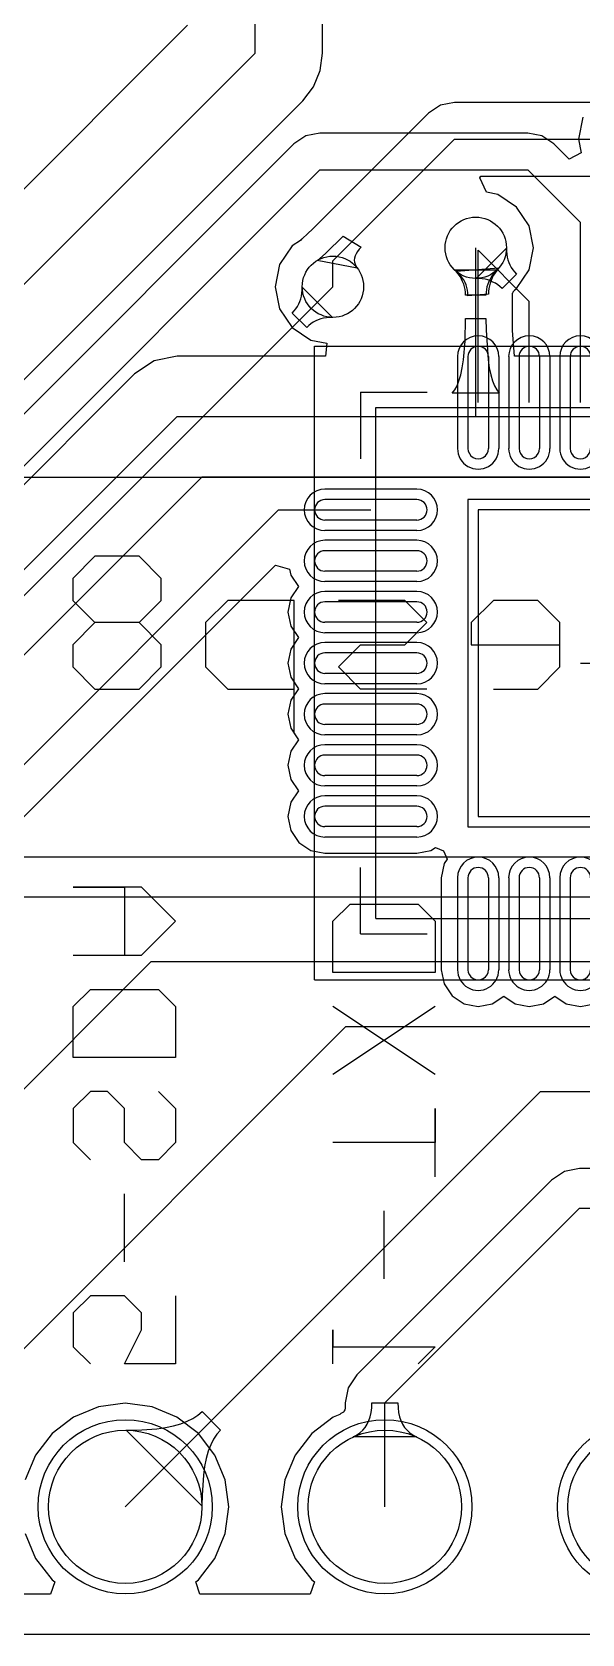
# Model space of a CAD drawing. Header units: millimetres. Extents: x 45 to 153, y 65 to 102.
# Drawn here: x 69.95 to 75.33, y 69.24 to 84.92 of the extents above; entities that cross this region are included whole.
import ezdxf

# ---------------------------------------------------------------- set-up
doc = ezdxf.new("R2010")
doc.units = ezdxf.units.MM
for name, color, linetype in [('BottomLayer', 5, 'Continuous'), ('BottomOverlay', 54, 'Continuous'), ('BottomSolder', 6, 'Continuous'), ('KeepOutLayer', 6, 'Continuous'), ('Mechanical13', 56, 'Continuous'), ('Mechanical15', 56, 'Continuous'), ('MultiLayer', 9, 'Continuous'), ('TopLayer', 1, 'Continuous'), ('TopOverlay', 2, 'Continuous'), ('TopPaste', 8, 'Continuous'), ('TopSolder', 216, 'Continuous')]:
    doc.layers.add(name, color=color, linetype=linetype)

# ---------------------------------------------------------------- blocks, each defined once
blk = doc.blocks.new('__2102_6')
at = {"layer": 'Mechanical13'}
for p, q in [((-2.5, -2.475), (-2.5, 2.525)), ((-2.5, 2.525), (2.5, 2.525)), ((2.5, -2.475), (2.5, 2.525)), ((2.5, -2.475), (-2.5, -2.475))]:
    blk.add_line(p, q, dxfattribs=at)
blk.add_circle((-1.6, 1.625), 0.5, dxfattribs=at)
at = {"layer": 'Mechanical15'}
for p, q in [((-3.1, -3.075), (-3.1, 3.125)), ((3.1, 3.125), (-3.1, 3.125)), ((3.1, -3.075), (3.1, 3.125)), ((0, -0.475), (0, 0.525)), ((0.5, 0.025), (-0.5, 0.025)), ((3.1, -3.075), (-3.1, -3.075))]:
    blk.add_line(p, q, dxfattribs=at)
at = {"layer": 'TopLayer'}
for p, q in [((-1.6, 3.025), (-1.6, 2.125)), ((-1.4, 3.025), (-1.4, 2.125)), ((-1.1, 3.025), (-1.1, 2.125)), ((-0.9, 3.025), (-0.9, 2.125)), ((-0.6, 3.025), (-0.6, 2.125)), ((-0.4, 3.025), (-0.4, 2.125)), ((-0.1, 3.025), (-0.1, 2.125)), ((0.1, 3.025), (0.1, 2.125)), ((0.4, 3.025), (0.4, 2.125)), ((0.6, 3.025), (0.6, 2.125)), ((0.9, 3.025), (0.9, 2.125)), ((1.1, 3.025), (1.1, 2.125)), ((1.4, 3.025), (1.4, 2.125)), ((1.6, 3.025), (1.6, 2.125)), ((-3, 1.625), (-2.1, 1.625)), ((2.1, 1.625), (3, 1.625)), ((-3, 1.425), (-2.1, 1.425)), ((-1.5, 1.525), (-1.5, -1.475)), ((1.5, 1.525), (-1.5, 1.525)), ((1.5, -1.475), (1.5, 1.525)), ((2.1, 1.425), (3, 1.425)), ((-3, 1.125), (-2.1, 1.125)), ((2.1, 1.125), (3, 1.125)), ((-3, 0.925), (-2.1, 0.925)), ((2.1, 0.925), (3, 0.925)), ((-3, 0.625), (-2.1, 0.625)), ((2.1, 0.625), (3, 0.625)), ((-3, 0.425), (-2.1, 0.425)), ((2.1, 0.425), (3, 0.425)), ((-3, 0.125), (-2.1, 0.125)), ((2.1, 0.125), (3, 0.125)), ((-3, -0.075), (-2.1, -0.075)), ((2.1, -0.075), (3, -0.075)), ((-3, -0.375), (-2.1, -0.375)), ((2.1, -0.375), (3, -0.375)), ((-3, -0.575), (-2.1, -0.575)), ((2.1, -0.575), (3, -0.575)), ((-3, -0.875), (-2.1, -0.875)), ((2.1, -0.875), (3, -0.875)), ((-3, -1.075), (-2.1, -1.075)), ((2.1, -1.075), (3, -1.075)), ((-3, -1.375), (-2.1, -1.375)), ((2.1, -1.375), (3, -1.375)), ((-1.5, -1.475), (1.5, -1.475)), ((-3, -1.575), (-2.1, -1.575)), ((2.1, -1.575), (3, -1.575)), ((-1.6, -2.075), (-1.6, -2.975)), ((-1.4, -2.075), (-1.4, -2.975)), ((-1.1, -2.075), (-1.1, -2.975)), ((-0.9, -2.075), (-0.9, -2.975)), ((-0.6, -2.075), (-0.6, -2.975)), ((-0.4, -2.075), (-0.4, -2.975)), ((-0.1, -2.075), (-0.1, -2.975)), ((0.1, -2.075), (0.1, -2.975)), ((0.4, -2.075), (0.4, -2.975)), ((0.6, -2.075), (0.6, -2.975)), ((0.9, -2.075), (0.9, -2.975)), ((1.1, -2.075), (1.1, -2.975)), ((1.4, -2.075), (1.4, -2.975)), ((1.6, -2.075), (1.6, -2.975))]:
    blk.add_line(p, q, dxfattribs=at)
for centre, start, end in [((-1.5, 3.025), 0, 180), ((-1, 3.025), 0, 180), ((-0.5, 3.025), 0, 180), ((0, 3.025), 0, 180), ((0.5, 3.025), 0, 180), ((1, 3.025), 0, 180), ((1.5, 3.025), 0, 180), ((-1.5, 2.125), 180, 0), ((-1, 2.125), 180, 0), ((-0.5, 2.125), 180, 0), ((0, 2.125), 180, 0), ((0.5, 2.125), 180, 0), ((1, 2.125), 180, 0), ((1.5, 2.125), 180, 0), ((-3, 1.525), 90, 270), ((-2.1, 1.525), 270, 90), ((2.1, 1.525), 90, 270), ((3, 1.525), 270, 90), ((-3, 1.025), 90, 270), ((-2.1, 1.025), 270, 90), ((2.1, 1.025), 90, 270), ((3, 1.025), 270, 90), ((-3, 0.525), 90, 270), ((-2.1, 0.525), 270, 90), ((2.1, 0.525), 90, 270), ((3, 0.525), 270, 90), ((-3, 0.025), 90, 270), ((-2.1, 0.025), 270, 90), ((2.1, 0.025), 90, 270), ((3, 0.025), 270, 90), ((-3, -0.475), 90, 270), ((-2.1, -0.475), 270, 90), ((2.1, -0.475), 90, 270), ((3, -0.475), 270, 90), ((-3, -0.975), 90, 270), ((-2.1, -0.975), 270, 90), ((2.1, -0.975), 90, 270), ((3, -0.975), 270, 90), ((-3, -1.475), 90, 270), ((-2.1, -1.475), 270, 90), ((2.1, -1.475), 90, 270), ((3, -1.475), 270, 90), ((-1.5, -2.075), 0, 180), ((-1, -2.075), 0, 180), ((-0.5, -2.075), 0, 180), ((0, -2.075), 0, 180), ((0.5, -2.075), 0, 180), ((1, -2.075), 0, 180), ((1.5, -2.075), 0, 180), ((-1.5, -2.975), 180, 0), ((-1, -2.975), 180, 0), ((-0.5, -2.975), 180, 0), ((0, -2.975), 180, 0), ((0.5, -2.975), 180, 0), ((1, -2.975), 180, 0), ((1.5, -2.975), 180, 0)]:
    blk.add_arc(centre, 0.1, start, end, dxfattribs=at)
at = {"layer": 'TopOverlay'}
for p, q in [((-2.65, 2.025), (-2.65, 2.675)), ((-2, 2.675), (-2.65, 2.675)), ((2, 2.675), (2.65, 2.675)), ((2.65, 2.025), (2.65, 2.675)), ((-2.65, -2.625), (-2.65, -1.975)), ((2.65, -2.625), (2.65, -1.975)), ((-2.65, -2.625), (-2, -2.625)), ((2.65, -2.625), (2, -2.625))]:
    blk.add_line(p, q, dxfattribs=at)
blk.add_circle((-3.3, 2.525), 0.125, dxfattribs=at)
at = {"layer": 'TopPaste'}
for p, q in [((-1.6, 3.025), (-1.6, 2.125)), ((-1.4, 3.025), (-1.4, 2.125)), ((-1.1, 3.025), (-1.1, 2.125)), ((-0.9, 3.025), (-0.9, 2.125)), ((-0.6, 3.025), (-0.6, 2.125)), ((-0.4, 3.025), (-0.4, 2.125)), ((-0.1, 3.025), (-0.1, 2.125)), ((0.1, 3.025), (0.1, 2.125)), ((0.4, 3.025), (0.4, 2.125)), ((0.6, 3.025), (0.6, 2.125)), ((0.9, 3.025), (0.9, 2.125)), ((1.1, 3.025), (1.1, 2.125)), ((1.4, 3.025), (1.4, 2.125)), ((1.6, 3.025), (1.6, 2.125)), ((-3, 1.625), (-2.1, 1.625)), ((2.1, 1.625), (3, 1.625)), ((-3, 1.425), (-2.1, 1.425)), ((-1.5, 1.525), (-1.5, -1.475)), ((1.5, 1.525), (-1.5, 1.525)), ((1.5, -1.475), (1.5, 1.525)), ((2.1, 1.425), (3, 1.425)), ((-3, 1.125), (-2.1, 1.125)), ((2.1, 1.125), (3, 1.125)), ((-3, 0.925), (-2.1, 0.925)), ((2.1, 0.925), (3, 0.925)), ((-3, 0.625), (-2.1, 0.625)), ((2.1, 0.625), (3, 0.625)), ((-3, 0.425), (-2.1, 0.425)), ((2.1, 0.425), (3, 0.425)), ((-3, 0.125), (-2.1, 0.125)), ((2.1, 0.125), (3, 0.125)), ((-3, -0.075), (-2.1, -0.075)), ((2.1, -0.075), (3, -0.075)), ((-3, -0.375), (-2.1, -0.375)), ((2.1, -0.375), (3, -0.375)), ((-3, -0.575), (-2.1, -0.575)), ((2.1, -0.575), (3, -0.575)), ((-3, -0.875), (-2.1, -0.875)), ((2.1, -0.875), (3, -0.875)), ((-3, -1.075), (-2.1, -1.075)), ((2.1, -1.075), (3, -1.075)), ((-3, -1.375), (-2.1, -1.375)), ((2.1, -1.375), (3, -1.375)), ((-1.5, -1.475), (1.5, -1.475)), ((-3, -1.575), (-2.1, -1.575)), ((2.1, -1.575), (3, -1.575)), ((-1.6, -2.075), (-1.6, -2.975)), ((-1.4, -2.075), (-1.4, -2.975)), ((-1.1, -2.075), (-1.1, -2.975)), ((-0.9, -2.075), (-0.9, -2.975)), ((-0.6, -2.075), (-0.6, -2.975)), ((-0.4, -2.075), (-0.4, -2.975)), ((-0.1, -2.075), (-0.1, -2.975)), ((0.1, -2.075), (0.1, -2.975)), ((0.4, -2.075), (0.4, -2.975)), ((0.6, -2.075), (0.6, -2.975)), ((0.9, -2.075), (0.9, -2.975)), ((1.1, -2.075), (1.1, -2.975)), ((1.4, -2.075), (1.4, -2.975)), ((1.6, -2.075), (1.6, -2.975))]:
    blk.add_line(p, q, dxfattribs=at)
for centre, start, end in [((-1.5, 3.025), 0, 180), ((-1, 3.025), 0, 180), ((-0.5, 3.025), 0, 180), ((0, 3.025), 0, 180), ((0.5, 3.025), 0, 180), ((1, 3.025), 0, 180), ((1.5, 3.025), 0, 180), ((-1.5, 2.125), 180, 0), ((-1, 2.125), 180, 0), ((-0.5, 2.125), 180, 0), ((0, 2.125), 180, 0), ((0.5, 2.125), 180, 0), ((1, 2.125), 180, 0), ((1.5, 2.125), 180, 0), ((-3, 1.525), 90, 270), ((-2.1, 1.525), 270, 90), ((2.1, 1.525), 90, 270), ((3, 1.525), 270, 90), ((-3, 1.025), 90, 270), ((-2.1, 1.025), 270, 90), ((2.1, 1.025), 90, 270), ((3, 1.025), 270, 90), ((-3, 0.525), 90, 270), ((-2.1, 0.525), 270, 90), ((2.1, 0.525), 90, 270), ((3, 0.525), 270, 90), ((-3, 0.025), 90, 270), ((-2.1, 0.025), 270, 90), ((2.1, 0.025), 90, 270), ((3, 0.025), 270, 90), ((-3, -0.475), 90, 270), ((-2.1, -0.475), 270, 90), ((2.1, -0.475), 90, 270), ((3, -0.475), 270, 90), ((-3, -0.975), 90, 270), ((-2.1, -0.975), 270, 90), ((2.1, -0.975), 90, 270), ((3, -0.975), 270, 90), ((-3, -1.475), 90, 270), ((-2.1, -1.475), 270, 90), ((2.1, -1.475), 90, 270), ((3, -1.475), 270, 90), ((-1.5, -2.075), 0, 180), ((-1, -2.075), 0, 180), ((-0.5, -2.075), 0, 180), ((0, -2.075), 0, 180), ((0.5, -2.075), 0, 180), ((1, -2.075), 0, 180), ((1.5, -2.075), 0, 180), ((-1.5, -2.975), 180, 0), ((-1, -2.975), 180, 0), ((-0.5, -2.975), 180, 0), ((0, -2.975), 180, 0), ((0.5, -2.975), 180, 0), ((1, -2.975), 180, 0), ((1.5, -2.975), 180, 0)]:
    blk.add_arc(centre, 0.1, start, end, dxfattribs=at)
at = {"layer": 'TopSolder'}
for p, q in [((-1.702, 3.025), (-1.702, 2.125)), ((-1.298, 3.025), (-1.298, 2.125)), ((-1.202, 3.025), (-1.202, 2.125)), ((-0.798, 3.025), (-0.798, 2.125)), ((-0.702, 3.025), (-0.702, 2.125)), ((-0.298, 3.025), (-0.298, 2.125)), ((-0.202, 3.025), (-0.202, 2.125)), ((0.202, 3.025), (0.202, 2.125)), ((0.298, 3.025), (0.298, 2.125)), ((0.702, 3.025), (0.702, 2.125)), ((0.798, 3.025), (0.798, 2.125)), ((1.202, 3.025), (1.202, 2.125)), ((1.298, 3.025), (1.298, 2.125)), ((1.702, 3.025), (1.702, 2.125)), ((-3, 1.727), (-2.1, 1.727)), ((2.1, 1.727), (3, 1.727)), ((-1.602, 1.627), (-1.602, -1.576)), ((1.602, 1.627), (-1.602, 1.627)), ((1.602, -1.576), (1.602, 1.627)), ((-3, 1.324), (-2.1, 1.324)), ((2.1, 1.324), (3, 1.324)), ((-3, 1.227), (-2.1, 1.227)), ((2.1, 1.227), (3, 1.227)), ((-3, 0.824), (-2.1, 0.824)), ((2.1, 0.824), (3, 0.824)), ((-3, 0.727), (-2.1, 0.727)), ((2.1, 0.727), (3, 0.727)), ((-3, 0.324), (-2.1, 0.324)), ((2.1, 0.324), (3, 0.324)), ((-3, 0.227), (-2.1, 0.227)), ((2.1, 0.227), (3, 0.227)), ((-3, -0.176), (-2.1, -0.176)), ((-3, -0.273), (-2.1, -0.273)), ((2.1, -0.176), (3, -0.176)), ((2.1, -0.273), (3, -0.273)), ((-3, -0.676), (-2.1, -0.676)), ((-3, -0.773), (-2.1, -0.773)), ((2.1, -0.676), (3, -0.676)), ((2.1, -0.773), (3, -0.773)), ((-3, -1.176), (-2.1, -1.176)), ((2.1, -1.176), (3, -1.176)), ((-3, -1.273), (-2.1, -1.273)), ((2.1, -1.273), (3, -1.273)), ((-3, -1.676), (-2.1, -1.676)), ((-1.602, -1.576), (1.602, -1.576)), ((2.1, -1.676), (3, -1.676)), ((-1.702, -2.075), (-1.702, -2.975)), ((-1.298, -2.075), (-1.298, -2.975)), ((-1.202, -2.075), (-1.202, -2.975)), ((-0.798, -2.075), (-0.798, -2.975)), ((-0.702, -2.075), (-0.702, -2.975)), ((-0.298, -2.075), (-0.298, -2.975)), ((-0.202, -2.075), (-0.202, -2.975)), ((0.202, -2.075), (0.202, -2.975)), ((0.298, -2.075), (0.298, -2.975)), ((0.702, -2.075), (0.702, -2.975)), ((0.798, -2.075), (0.798, -2.975)), ((1.202, -2.075), (1.202, -2.975)), ((1.298, -2.075), (1.298, -2.975)), ((1.702, -2.075), (1.702, -2.975))]:
    blk.add_line(p, q, dxfattribs=at)
for centre, start, end in [((-1.5, 3.025), 0, 180), ((-1, 3.025), 0, 180), ((-0.5, 3.025), 0, 180), ((0, 3.025), 0, 180), ((0.5, 3.025), 0, 180), ((1, 3.025), 0, 180), ((1.5, 3.025), 0, 180), ((-1.5, 2.125), 180, 0), ((-1, 2.125), 180, 0), ((-0.5, 2.125), 180, 0), ((0, 2.125), 180, 0), ((0.5, 2.125), 180, 0), ((1, 2.125), 180, 0), ((1.5, 2.125), 180, 0), ((-3, 1.525), 90, 270), ((-2.1, 1.525), 270, 90), ((2.1, 1.525), 90, 270), ((3, 1.525), 270, 90), ((-3, 1.025), 90, 270), ((-2.1, 1.025), 270, 90), ((2.1, 1.025), 90, 270), ((3, 1.025), 270, 90), ((-3, 0.525), 90, 270), ((-2.1, 0.525), 270, 90), ((2.1, 0.525), 90, 270), ((3, 0.525), 270, 90), ((-3, 0.025), 90, 270), ((-2.1, 0.025), 270, 90), ((2.1, 0.025), 90, 270), ((3, 0.025), 270, 90), ((-3, -0.475), 90, 270), ((-2.1, -0.475), 270, 90), ((2.1, -0.475), 90, 270), ((3, -0.475), 270, 90), ((-3, -0.975), 90, 270), ((-2.1, -0.975), 270, 90), ((2.1, -0.975), 90, 270), ((3, -0.975), 270, 90), ((-3, -1.475), 90, 270), ((-2.1, -1.475), 270, 90), ((2.1, -1.475), 90, 270), ((3, -1.475), 270, 90), ((-1.5, -2.075), 0, 180), ((-1, -2.075), 0, 180), ((-0.5, -2.075), 0, 180), ((0, -2.075), 0, 180), ((0.5, -2.075), 0, 180), ((1, -2.075), 0, 180), ((1.5, -2.075), 0, 180), ((-1.5, -2.975), 180, 0), ((-1, -2.975), 180, 0), ((-0.5, -2.975), 180, 0), ((0, -2.975), 180, 0), ((0.5, -2.975), 180, 0), ((1, -2.975), 180, 0), ((1.5, -2.975), 180, 0)]:
    blk.add_arc(centre, 0.202, start, end, dxfattribs=at)
blk = doc.blocks.new('HDR1X10_35')
at = {"layer": 'BottomLayer'}
for centre in [(2.54, 0), (5.08, 0), (7.62, 0)]:
    blk.add_circle(centre, 0.75, dxfattribs=at)
at = {"layer": 'BottomSolder'}
for centre in [(2.54, 0), (5.08, 0), (7.62, 0)]:
    blk.add_circle(centre, 0.852, dxfattribs=at)
at = {"layer": 'MultiLayer'}
for centre in [(2.54, 0), (5.08, 0), (7.62, 0)]:
    blk.add_circle(centre, 0.75, dxfattribs=at)
at = {"layer": 'TopLayer'}
for centre in [(2.54, 0), (5.08, 0), (7.62, 0)]:
    blk.add_circle(centre, 0.75, dxfattribs=at)
at = {"layer": 'TopSolder'}
for centre in [(2.54, 0), (5.08, 0), (7.62, 0)]:
    blk.add_circle(centre, 0.852, dxfattribs=at)
blk = doc.blocks.new('18650_SMT_B_66')
at = {"layer": 'BottomOverlay'}
blk.add_line((69.985, 9.42), (-7.015, 9.42), dxfattribs=at)

msp = doc.modelspace()

# ---------------------------------------------------------------- linework, layer by layer
at = {"layer": 'BottomLayer'}
for p, q in [((72.136, 84.709), (72.136, 90.043)), ((72.796, 84.709), (72.796, 90.043)), ((71.476, 84.982), (65.132, 78.638)), ((65.405, 77.978), (72.136, 84.709)), ((72.773, 84.538), (72.796, 84.709)), ((72.707, 84.379), (72.773, 84.538)), ((72.602, 84.243), (72.707, 84.379)), ((65.871, 77.512), (72.602, 84.243)), ((73.949, 84.199), (73.832, 84.121)), ((74.087, 84.227), (73.949, 84.199)), ((75.419, 84.227), (74.087, 84.227)), ((74.087, 84.227), (74.087, 84.227)), ((73.832, 84.121), (72.701, 82.99)), ((72.898, 82.677), (74.087, 83.866)), ((74.087, 83.866), (75.865, 83.866)), ((74.336, 83.49), (74.345, 83.505)), ((74.399, 83.348), (74.336, 83.49)), ((74.345, 83.505), (75.419, 83.505)), ((74.511, 83.326), (74.399, 83.348)), ((74.694, 83.203), (74.511, 83.326)), ((74.817, 83.02), (74.694, 83.203)), ((72.65, 82.941), (72.6, 82.896)), ((72.701, 82.99), (72.65, 82.941)), ((74.86, 82.804), (74.817, 83.02)), ((72.499, 82.822), (72.376, 82.639)), ((72.581, 82.877), (72.499, 82.822)), ((72.588, 82.885), (72.581, 82.877)), ((72.592, 82.89), (72.588, 82.885)), ((72.595, 82.892), (72.592, 82.89)), ((72.596, 82.893), (72.595, 82.892)), ((72.599, 82.895), (72.596, 82.893)), ((72.6, 82.896), (72.599, 82.895)), ((72.827, 82.752), (72.997, 82.918)), ((72.997, 82.918), (73.174, 82.811)), ((73.137, 82.768), (73.124, 82.746)), ((73.153, 82.789), (73.137, 82.768)), ((73.174, 82.811), (73.153, 82.789)), ((74.295, 81.153), (74.295, 82.804)), ((74.817, 82.588), (74.86, 82.804)), ((72.376, 82.639), (72.333, 82.423)), ((72.743, 82.68), (72.753, 82.687)), ((73.136, 82.605), (72.743, 82.68)), ((72.753, 82.687), (72.766, 82.697)), ((72.766, 82.697), (72.827, 82.752)), ((72.898, 82.423), (72.898, 82.677)), ((73.109, 82.704), (73.107, 82.684)), ((73.107, 82.684), (73.109, 82.664)), ((73.115, 82.725), (73.109, 82.704)), ((73.109, 82.664), (73.115, 82.644)), ((73.124, 82.746), (73.115, 82.725)), ((73.115, 82.644), (73.124, 82.624)), ((73.124, 82.624), (73.136, 82.605)), ((74.106, 82.568), (74.085, 82.59)), ((74.085, 82.59), (74.505, 82.59)), ((74.125, 82.545), (74.106, 82.568)), ((74.141, 82.522), (74.125, 82.545)), ((74.155, 82.498), (74.141, 82.522)), ((74.167, 82.474), (74.155, 82.498)), ((74.177, 82.449), (74.167, 82.474)), ((74.423, 82.474), (74.413, 82.449)), ((74.435, 82.498), (74.423, 82.474)), ((74.449, 82.522), (74.435, 82.498)), ((74.465, 82.545), (74.449, 82.522)), ((74.484, 82.568), (74.465, 82.545)), ((74.505, 82.59), (74.484, 82.568)), ((74.694, 82.405), (74.817, 82.588)), ((72.333, 82.423), (72.376, 82.207)), ((74.185, 82.423), (74.177, 82.449)), ((74.191, 82.396), (74.185, 82.423)), ((74.194, 82.369), (74.191, 82.396)), ((74.195, 82.341), (74.194, 82.369)), ((74.395, 82.341), (74.195, 82.341)), ((74.396, 82.369), (74.395, 82.341)), ((74.399, 82.396), (74.396, 82.369)), ((74.405, 82.423), (74.399, 82.396)), ((74.413, 82.449), (74.405, 82.423)), ((74.656, 82.359), (74.658, 82.364)), ((74.656, 82.358), (74.656, 82.359)), ((74.656, 81.996), (74.656, 82.358)), ((74.658, 82.364), (74.66, 82.369)), ((74.66, 82.369), (74.662, 82.374)), ((74.662, 82.374), (74.666, 82.38)), ((74.666, 82.38), (74.671, 82.387)), ((74.671, 82.387), (74.674, 82.391)), ((74.674, 82.391), (74.694, 82.405)), ((72.376, 82.207), (72.499, 82.024)), ((72.499, 82.024), (72.682, 81.901)), ((74.19, 81.891), (74.195, 82.112)), ((74.19, 81.891), (74.195, 82.112)), ((74.195, 82.112), (74.395, 82.112)), ((74.195, 82.112), (74.395, 82.112)), ((74.395, 82.112), (74.396, 81.997)), ((74.395, 82.112), (74.396, 81.997)), ((74.396, 81.997), (74.416, 81.708)), ((74.396, 81.997), (74.416, 81.708)), ((74.673, 81.743), (74.656, 81.996)), ((72.682, 81.901), (72.837, 81.87)), ((72.837, 81.87), (72.824, 81.743)), ((74.174, 81.708), (74.19, 81.891)), ((74.174, 81.708), (74.19, 81.891)), ((71.148, 81.698), (70.957, 81.57)), ((71.374, 81.743), (71.148, 81.698)), ((72.824, 81.743), (71.374, 81.743)), ((74.163, 81.63), (74.174, 81.708)), ((74.163, 81.63), (74.174, 81.708)), ((74.416, 81.708), (74.427, 81.63)), ((74.416, 81.708), (74.427, 81.63)), ((75.574, 81.743), (74.673, 81.743)), ((70.957, 81.57), (61, 71.614)), ((74.131, 81.503), (74.148, 81.562)), ((74.131, 81.503), (74.148, 81.562)), ((74.148, 81.562), (74.163, 81.63)), ((74.148, 81.562), (74.163, 81.63)), ((74.427, 81.63), (74.442, 81.562)), ((74.427, 81.63), (74.442, 81.562)), ((74.442, 81.562), (74.459, 81.503)), ((74.442, 81.562), (74.459, 81.503)), ((74.065, 81.383), (74.09, 81.413)), ((74.065, 81.383), (74.09, 81.413)), ((74.525, 81.383), (74.065, 81.383)), ((74.525, 81.383), (74.065, 81.383)), ((74.09, 81.413), (74.112, 81.453)), ((74.09, 81.413), (74.112, 81.453)), ((74.112, 81.453), (74.131, 81.503)), ((74.112, 81.453), (74.131, 81.503)), ((74.459, 81.503), (74.478, 81.453)), ((74.459, 81.503), (74.478, 81.453)), ((74.478, 81.453), (74.5, 81.413)), ((74.478, 81.453), (74.5, 81.413)), ((74.5, 81.413), (74.525, 81.383)), ((74.5, 81.413), (74.525, 81.383)), ((60.706, 70.485), (71.374, 81.153)), ((71.374, 81.153), (74.295, 81.153)), ((74.295, 81.153), (75.819, 81.153)), ((61.835, 70.779), (71.619, 80.563)), ((71.619, 80.563), (75.819, 80.563)), ((79.597, 76.842), (69.215, 76.842)), ((69.215, 76.454), (86.106, 76.454)), ((65.786, 70.485), (71.12, 75.819)), ((71.12, 75.819), (87.503, 75.819)), ((68.326, 70.485), (73.025, 75.184)), ((73.025, 75.184), (88.9, 75.184)), ((70.866, 70.485), (74.93, 74.549)), ((74.93, 74.549), (90.297, 74.549)), ((71.409, 71.297), (71.472, 71.321)), ((71.472, 71.321), (71.528, 71.349)), ((71.528, 71.349), (71.576, 71.38)), ((71.576, 71.38), (71.617, 71.416)), ((71.617, 71.416), (71.797, 71.236)), ((70.874, 71.235), (70.981, 71.236)), ((71.616, 70.493), (70.874, 71.235)), ((70.981, 71.236), (71.174, 71.249)), ((71.174, 71.249), (71.26, 71.261)), ((71.26, 71.261), (71.338, 71.277)), ((71.338, 71.277), (71.409, 71.297)), ((71.761, 71.195), (71.73, 71.147)), ((71.797, 71.236), (71.761, 71.195)), ((71.678, 71.028), (71.658, 70.957)), ((71.702, 71.091), (71.678, 71.028)), ((71.73, 71.147), (71.702, 71.091)), ((71.642, 70.879), (71.63, 70.793)), ((71.658, 70.957), (71.642, 70.879)), ((71.63, 70.793), (71.617, 70.6)), ((71.617, 70.6), (71.616, 70.493))]:
    msp.add_line(p, q, dxfattribs=at)
for centre in [(74.295, 82.804), (72.898, 82.423)]:
    msp.add_circle(centre, 0.3, dxfattribs=at)
at = {"layer": 'BottomOverlay'}
for p, q in [((70.569, 79.786), (70.353, 79.569)), ((71.002, 79.786), (70.569, 79.786)), ((71.219, 79.569), (71.002, 79.786)), ((70.353, 79.569), (70.353, 79.352)), ((71.219, 79.352), (71.219, 79.569)), ((70.353, 79.352), (70.569, 79.136)), ((71.002, 79.136), (71.219, 79.352)), ((71.869, 79.352), (71.652, 79.136)), ((72.519, 79.352), (71.869, 79.352)), ((72.519, 78.053), (72.519, 79.352)), ((73.602, 79.352), (72.952, 79.352)), ((73.818, 79.136), (73.602, 79.352)), ((74.468, 79.352), (74.251, 79.136)), ((74.901, 79.352), (74.468, 79.352)), ((75.118, 79.136), (74.901, 79.352)), ((70.569, 79.136), (70.353, 78.919)), ((71.002, 79.136), (70.569, 79.136)), ((71.219, 78.919), (71.002, 79.136)), ((71.652, 79.136), (71.652, 78.703)), ((73.602, 78.919), (73.818, 79.136)), ((74.251, 79.136), (74.251, 78.919)), ((75.118, 78.703), (75.118, 79.136)), ((70.353, 78.919), (70.353, 78.703)), ((71.219, 78.703), (71.219, 78.919)), ((72.952, 78.703), (73.168, 78.919)), ((73.168, 78.919), (73.602, 78.919)), ((74.251, 78.919), (75.118, 78.919)), ((70.353, 78.703), (70.569, 78.486)), ((71.002, 78.486), (71.219, 78.703)), ((71.652, 78.703), (71.869, 78.486)), ((73.168, 78.486), (72.952, 78.703)), ((74.901, 78.486), (75.118, 78.703)), ((70.569, 78.486), (71.002, 78.486)), ((71.869, 78.486), (72.519, 78.486)), ((73.818, 78.486), (73.168, 78.486)), ((74.468, 78.486), (74.901, 78.486)), ((71.024, 76.547), (70.358, 76.547)), ((70.358, 76.547), (70.858, 76.547)), ((70.858, 76.547), (70.858, 75.881)), ((71.358, 76.214), (71.024, 76.547)), ((72.898, 76.214), (73.065, 76.381)), ((73.065, 76.381), (73.731, 76.381)), ((73.731, 76.381), (73.898, 76.214)), ((71.024, 75.881), (71.358, 76.214)), ((72.898, 75.714), (72.898, 76.214)), ((73.898, 76.214), (73.898, 75.714)), ((70.358, 75.881), (71.024, 75.881)), ((73.898, 75.714), (72.898, 75.714)), ((70.358, 75.381), (70.525, 75.547)), ((70.525, 75.547), (71.191, 75.547)), ((71.191, 75.547), (71.358, 75.381)), ((70.358, 74.881), (70.358, 75.381)), ((71.358, 75.381), (71.358, 74.881)), ((73.898, 74.714), (72.898, 75.381)), ((73.898, 75.381), (72.898, 74.714)), ((71.358, 74.881), (70.358, 74.881)), ((70.525, 74.548), (70.358, 74.381)), ((70.691, 74.548), (70.525, 74.548)), ((70.858, 74.381), (70.691, 74.548)), ((71.191, 74.548), (71.358, 74.381)), ((70.358, 74.381), (70.358, 74.048)), ((70.858, 74.048), (70.858, 74.381)), ((71.358, 74.381), (71.358, 74.048)), ((73.898, 73.715), (73.898, 74.381)), ((73.898, 74.381), (73.898, 74.048)), ((70.358, 74.048), (70.525, 73.881)), ((71.024, 73.881), (70.858, 74.048)), ((71.358, 74.048), (71.191, 73.881)), ((73.898, 74.048), (72.898, 74.048)), ((71.191, 73.881), (71.024, 73.881)), ((70.858, 72.882), (70.858, 73.548)), ((73.398, 72.715), (73.398, 73.382)), ((70.525, 72.548), (70.358, 72.382)), ((70.858, 72.548), (70.525, 72.548)), ((71.024, 72.382), (70.858, 72.548)), ((71.358, 72.548), (71.358, 71.882)), ((70.358, 72.382), (70.358, 72.049)), ((71.024, 72.215), (71.024, 72.382)), ((70.858, 71.882), (71.024, 72.215)), ((72.898, 71.882), (72.898, 72.215)), ((72.898, 72.215), (72.898, 72.049)), ((70.358, 72.049), (70.525, 71.882)), ((72.898, 72.049), (73.898, 72.049)), ((73.898, 72.049), (73.731, 71.882)), ((71.358, 71.882), (70.858, 71.882))]:
    msp.add_line(p, q, dxfattribs=at)
at = {"layer": 'KeepOutLayer'}
msp.add_line((61.47, 69.24), (112.395, 69.24), dxfattribs=at)
at = {"layer": 'MultiLayer'}
for centre in [(74.295, 82.804), (72.898, 82.423)]:
    msp.add_circle(centre, 0.3, dxfattribs=at)
at = {"layer": 'TopLayer'}
for p, q in [((75.343, 84.082), (75.3, 83.866)), ((72.633, 83.899), (72.516, 83.821)), ((72.771, 83.927), (72.633, 83.899)), ((74.803, 83.927), (72.771, 83.927)), ((72.771, 83.927), (72.771, 83.927)), ((74.941, 83.899), (74.803, 83.927)), ((75.058, 83.821), (74.941, 83.899)), ((75.3, 83.866), (75.327, 83.732)), ((72.516, 83.821), (66.906, 78.212)), ((75.21, 83.67), (75.058, 83.821)), ((75.327, 83.732), (75.21, 83.67)), ((67.056, 77.851), (72.771, 83.566)), ((72.771, 83.566), (74.803, 83.566)), ((74.803, 83.566), (75.319, 83.05)), ((75.319, 81.29), (75.319, 83.05)), ((74.298, 82.504), (74.595, 82.801)), ((74.319, 81.29), (74.319, 82.78)), ((74.319, 82.78), (74.819, 82.28)), ((74.595, 82.801), (74.596, 82.771)), ((74.596, 82.771), (74.598, 82.742)), ((74.103, 82.574), (74.521, 82.607)), ((74.521, 82.607), (74.502, 82.583)), ((74.598, 82.742), (74.603, 82.713)), ((74.603, 82.713), (74.61, 82.686)), ((74.61, 82.686), (74.619, 82.661)), ((74.619, 82.661), (74.63, 82.636)), ((74.63, 82.636), (74.642, 82.612)), ((74.642, 82.612), (74.657, 82.589)), ((74.125, 82.554), (74.103, 82.574)), ((74.145, 82.533), (74.125, 82.554)), ((74.162, 82.511), (74.145, 82.533)), ((74.177, 82.489), (74.162, 82.511)), ((74.19, 82.465), (74.177, 82.489)), ((74.2, 82.441), (74.19, 82.465)), ((74.328, 82.503), (74.298, 82.504)), ((74.357, 82.501), (74.328, 82.503)), ((74.386, 82.496), (74.357, 82.501)), ((74.413, 82.489), (74.386, 82.496)), ((74.438, 82.48), (74.413, 82.489)), ((74.435, 82.458), (74.428, 82.432)), ((74.445, 82.484), (74.435, 82.458)), ((74.463, 82.469), (74.438, 82.48)), ((74.456, 82.51), (74.445, 82.484)), ((74.469, 82.535), (74.456, 82.51)), ((74.487, 82.457), (74.463, 82.469)), ((74.485, 82.559), (74.469, 82.535)), ((74.502, 82.583), (74.485, 82.559)), ((74.51, 82.442), (74.487, 82.457)), ((74.693, 82.547), (74.552, 82.406)), ((74.657, 82.589), (74.674, 82.568)), ((74.674, 82.568), (74.693, 82.547)), ((67.818, 77.343), (72.898, 82.423)), ((72.574, 82.28), (72.583, 82.305)), ((72.583, 82.305), (72.59, 82.332)), ((72.59, 82.332), (72.595, 82.361)), ((72.595, 82.361), (72.597, 82.39)), ((72.597, 82.39), (72.598, 82.42)), ((72.598, 82.42), (72.895, 82.123)), ((74.209, 82.415), (74.2, 82.441)), ((74.214, 82.389), (74.209, 82.415)), ((74.218, 82.362), (74.214, 82.389)), ((74.219, 82.334), (74.218, 82.362)), ((74.419, 82.351), (74.219, 82.334)), ((74.42, 82.378), (74.419, 82.351)), ((74.423, 82.405), (74.42, 82.378)), ((74.428, 82.432), (74.423, 82.405)), ((74.531, 82.425), (74.51, 82.442)), ((74.552, 82.406), (74.531, 82.425)), ((72.5, 82.166), (72.519, 82.187)), ((72.641, 82.025), (72.5, 82.166)), ((72.519, 82.187), (72.536, 82.208)), ((72.536, 82.208), (72.551, 82.231)), ((72.551, 82.231), (72.563, 82.255)), ((72.563, 82.255), (72.574, 82.28)), ((74.819, 81.29), (74.819, 82.28)), ((72.662, 82.044), (72.641, 82.025)), ((72.683, 82.061), (72.662, 82.044)), ((72.706, 82.076), (72.683, 82.061)), ((72.73, 82.088), (72.706, 82.076)), ((72.755, 82.099), (72.73, 82.088)), ((72.78, 82.108), (72.755, 82.099)), ((72.807, 82.115), (72.78, 82.108)), ((72.836, 82.12), (72.807, 82.115)), ((72.865, 82.122), (72.836, 82.12)), ((72.895, 82.123), (72.865, 82.122)), ((68.199, 76.073), (72.366, 80.24)), ((72.366, 80.24), (73.269, 80.24)), ((68.454, 75.818), (72.337, 79.7)), ((72.337, 79.7), (72.474, 79.658)), ((72.474, 79.658), (72.486, 79.602)), ((72.486, 79.602), (72.56, 79.49)), ((72.56, 79.49), (72.486, 79.378)), ((72.486, 79.378), (72.458, 79.24)), ((72.458, 79.24), (72.486, 79.102)), ((72.486, 79.102), (72.56, 78.99)), ((72.486, 78.878), (72.458, 78.74)), ((72.56, 78.99), (72.486, 78.878)), ((72.458, 78.74), (72.486, 78.602)), ((72.486, 78.602), (72.56, 78.49)), ((72.486, 78.378), (72.458, 78.24)), ((72.56, 78.49), (72.486, 78.378)), ((72.458, 78.24), (72.486, 78.102)), ((72.486, 78.102), (72.56, 77.99)), ((72.56, 77.99), (72.486, 77.878)), ((72.486, 77.878), (72.458, 77.74)), ((72.458, 77.74), (72.486, 77.602)), ((72.486, 77.602), (72.56, 77.49)), ((72.56, 77.49), (72.486, 77.378)), ((72.486, 77.378), (72.458, 77.24)), ((72.458, 77.24), (72.486, 77.102)), ((72.486, 77.102), (72.564, 76.985)), ((72.564, 76.985), (72.681, 76.907)), ((72.681, 76.907), (72.819, 76.879)), ((72.819, 76.879), (73.719, 76.879)), ((73.719, 76.879), (73.857, 76.907)), ((73.857, 76.907), (73.9, 76.935)), ((73.9, 76.935), (73.981, 76.902)), ((73.981, 76.902), (74.014, 76.821)), ((74.014, 76.821), (73.986, 76.778)), ((73.986, 76.778), (73.958, 76.64)), ((73.958, 76.64), (73.958, 75.74)), ((73.958, 75.74), (73.986, 75.602)), ((73.986, 75.602), (74.064, 75.485)), ((74.064, 75.485), (74.181, 75.407)), ((74.181, 75.407), (74.319, 75.379)), ((74.319, 75.379), (74.457, 75.407)), ((74.457, 75.407), (74.569, 75.481)), ((74.569, 75.481), (74.681, 75.407)), ((74.681, 75.407), (74.819, 75.379)), ((74.819, 75.379), (74.957, 75.407)), ((74.957, 75.407), (75.069, 75.481)), ((75.069, 75.481), (75.181, 75.407)), ((75.181, 75.407), (75.319, 75.379)), ((75.319, 75.379), (75.457, 75.407)), ((75.036, 73.681), (73.131, 71.776)), ((75.162, 73.765), (75.036, 73.681)), ((75.311, 73.794), (75.162, 73.765)), ((80.411, 73.794), (75.311, 73.794)), ((73.406, 71.501), (75.311, 73.406)), ((75.311, 73.406), (80.772, 73.406)), ((73.047, 71.65), (73.018, 71.501)), ((73.131, 71.776), (73.047, 71.65)), ((70.866, 71.498), (70.604, 71.463)), ((71.128, 71.463), (70.866, 71.498)), ((73.018, 71.501), (73.018, 71.463)), ((73.277, 71.453), (73.279, 71.501)), ((73.279, 71.501), (73.533, 71.501)), ((73.406, 70.485), (73.406, 71.501)), ((73.533, 71.501), (73.535, 71.453)), ((70.36, 71.362), (70.15, 71.201)), ((70.604, 71.463), (70.36, 71.362)), ((71.372, 71.362), (71.128, 71.463)), ((71.582, 71.201), (71.372, 71.362)), ((72.9, 71.362), (72.69, 71.201)), ((72.966, 71.389), (72.9, 71.362)), ((72.975, 71.397), (72.966, 71.389)), ((72.996, 71.408), (72.975, 71.397)), ((73, 71.411), (72.996, 71.408)), ((73.002, 71.413), (73, 71.411)), ((73.004, 71.415), (73.002, 71.413)), ((73.006, 71.418), (73.004, 71.415)), ((73.009, 71.424), (73.006, 71.418)), ((73.013, 71.435), (73.009, 71.424)), ((73.016, 71.451), (73.013, 71.435)), ((73.018, 71.463), (73.016, 71.451)), ((73.233, 71.293), (73.25, 71.328)), ((73.25, 71.328), (73.263, 71.366)), ((73.263, 71.366), (73.272, 71.408)), ((73.272, 71.408), (73.277, 71.453)), ((73.535, 71.453), (73.54, 71.408)), ((73.54, 71.408), (73.549, 71.366)), ((73.549, 71.366), (73.562, 71.328)), ((73.562, 71.328), (73.579, 71.293)), ((70.15, 71.201), (69.989, 70.991)), ((71.743, 70.991), (71.582, 71.201)), ((72.69, 71.201), (72.529, 70.991)), ((73.096, 71.168), (73.13, 71.186)), ((73.716, 71.168), (73.096, 71.168)), ((73.13, 71.186), (73.162, 71.208)), ((73.162, 71.208), (73.189, 71.233)), ((73.189, 71.233), (73.213, 71.261)), ((73.213, 71.261), (73.233, 71.293)), ((73.579, 71.293), (73.599, 71.261)), ((73.599, 71.261), (73.623, 71.233)), ((73.623, 71.233), (73.65, 71.208)), ((73.65, 71.208), (73.682, 71.186)), ((73.682, 71.186), (73.716, 71.168)), ((69.989, 70.991), (69.888, 70.747)), ((71.844, 70.747), (71.743, 70.991)), ((72.529, 70.991), (72.428, 70.747)), ((71.879, 70.485), (71.844, 70.747)), ((72.428, 70.747), (72.393, 70.485)), ((71.844, 70.223), (71.879, 70.485)), ((72.393, 70.485), (72.428, 70.223)), ((69.888, 70.223), (69.989, 69.979)), ((71.743, 69.979), (71.844, 70.223)), ((72.428, 70.223), (72.529, 69.979)), ((69.989, 69.979), (70.15, 69.769)), ((71.582, 69.769), (71.743, 69.979)), ((72.529, 69.979), (72.69, 69.769)), ((70.15, 69.769), (70.176, 69.749)), ((71.556, 69.749), (71.582, 69.769)), ((72.69, 69.769), (72.716, 69.749)), ((70.135, 69.629), (69.057, 69.629)), ((70.176, 69.749), (70.135, 69.629)), ((71.597, 69.629), (71.556, 69.749)), ((72.675, 69.629), (71.597, 69.629)), ((72.716, 69.749), (72.675, 69.629))]:
    msp.add_line(p, q, dxfattribs=at)
for centre in [(74.295, 82.804), (72.898, 82.423)]:
    msp.add_circle(centre, 0.3, dxfattribs=at)

# ---------------------------------------------------------------- block references
for name, p, rotation in [('18650_SMT_B_66', (132.521, 89.979), 180), ('__2102_6', (75.794, 78.74), 270), ('HDR1X10_35', (78.486, 70.485), 180)]:
    msp.add_blockref(name, p, dxfattribs=dict(rotation=rotation))

doc.saveas('drawing.dxf')
